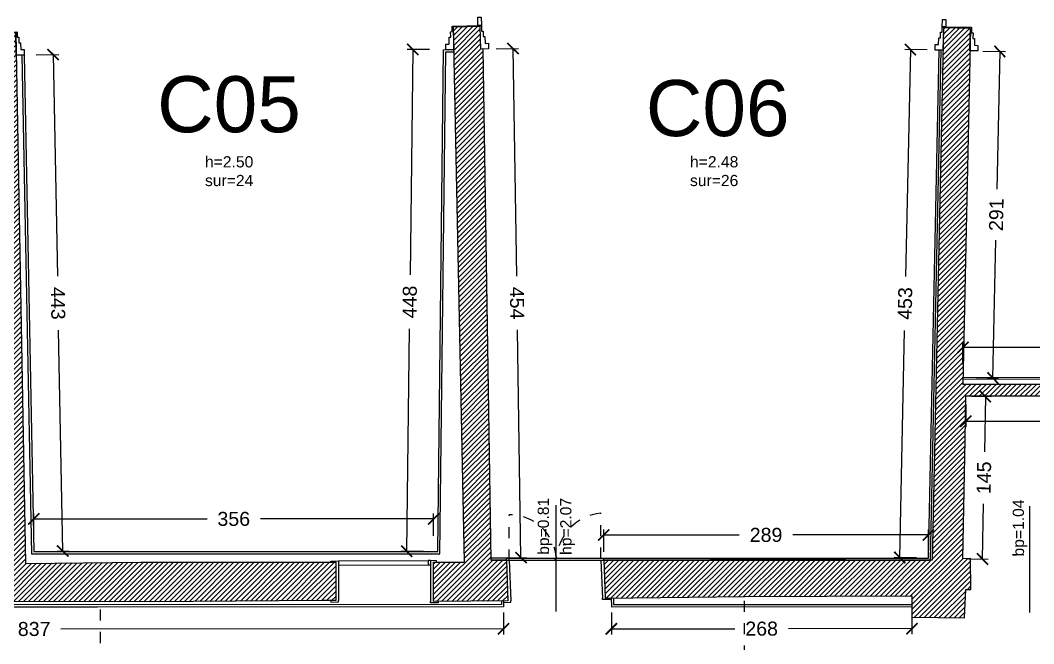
# Model space of a CAD drawing. Header units: millimetres. Extents: x -69 to 235, y 2 to 992.
# Drawn here: x 102.87 to 111.9, y 500.03 to 505.59 of the extents above; entities that cross this region are included whole.
import ezdxf
from ezdxf.enums import TextEntityAlignment as Align

# ---------------------------------------------------------------- set-up
doc = ezdxf.new("R2010")
doc.units = ezdxf.units.MM
doc.header["$LTSCALE"] = 0.01
doc.linetypes.add('HIDDEN2', pattern=[4.7625, 3.175, -1.5875])
for name, color, linetype in [('ob_A_CONTROPARETI', 10, 'Continuous'), ('ob_A_linea_proiezione', 251, 'HIDDEN2'), ('ob_A_muro', 1, 'Continuous'), ('ob_A_muro_r', 252, 'Continuous'), ('ob_Q 1_50', 250, 'Continuous'), ('ob_serramento_s', 3, 'Continuous'), ('ob_TXT 1_50', 250, 'Continuous')]:
    doc.layers.add(name, color=color, linetype=linetype)
doc.styles.add('m 1_50', font='arial.ttf', dxfattribs={"height": 0.125})
doc.styles.get("Standard").update_dxf_attribs({"font": 'arial.ttf'})
doc.styles.add('STYLE1', font='arial.ttf')
doc.styles.add('Testo L', font='arial.ttf', dxfattribs={"height": 2.5})
doc.dimstyles.new('m 1_50 cm', dxfattribs={"dimtxt": 0.1, "dimasz": 0.1, "dimexe": 0.05, "dimexo": 0.05, "dimgap": 0.1, "dimtad": 0, "dimdec": 1, "dimlfac": 100, "dimrnd": 1, "dimdsep": 46, "dimtxsty": 'm 1_50', "dimblk": 'ARCHTICK', "dimcen": 0.2, "dimadec": 0, "dimazin": 0, "dimtfac": 1, "dimtdec": 1, "dimtofl": 0, "dimtmove": 0, "dimatfit": 3, "dimldrblk": 'DOT', "dimfxl": 0.15, "dimfxlon": 1, "dimtolj": 1, "dimtzin": 0, "dimarcsym": 0})

# ---------------------------------------------------------------- blocks, each defined once
blk = doc.blocks.new('_ARCHTICK')
at = {"color": 0, "linetype": 'ByBlock', "const_width": 0.15}
blk.add_lwpolyline([(-0.5, -0.5), (0.5, 0.5)], dxfattribs=at)
blk = doc.blocks.new('*D236')
at = {"layer": 'Defpoints', "color": 0, "transparency": 16777216}
for p in [(116.2899, 502.6779), (111.2702, 502.4041), (116.2902, 502.4095)]:
    blk.add_point(p, dxfattribs=at)
at = {"layer": 'ob_Q 1_50', "color": 0, "lineweight": -2, "transparency": 16777216}
for p, q in [((111.27, 502.5225), (111.2698, 502.7225)), ((111.2699, 502.6725), (113.5424, 502.6749)), ((116.2899, 502.6779), (114.0173, 502.6754)), ((116.29, 502.5279), (116.2898, 502.7279))]:
    blk.add_line(p, q, dxfattribs=at)
at = {"layer": 'ob_Q 1_50', "color": 0, "lineweight": -2, "transparency": 16777216, "xscale": 0.1, "yscale": 0.1, "zscale": 0.1}
for p, rotation in [((111.2699, 502.6725), 180.061909458863), ((116.2899, 502.6779), 0.06190945886297508)]:
    blk.add_blockref('_ARCHTICK', p, dxfattribs=dict(at, rotation=rotation))
at = {"layer": 'ob_Q 1_50', "color": 0, "transparency": 16777216, "insert": (113.7799, 502.6752), "char_height": 0.125, "attachment_point": 5, "rotation": 0.06191, "style": 'm 1_50'}
blk.add_mtext('\\A1;502', dxfattribs=at)
blk = doc.blocks.new('_Dot')
at = {"color": 0, "linetype": 'ByBlock', "lineweight": -2}
blk.add_line((-0.5, 0), (-1, 0), dxfattribs=at)
at = {"color": 0, "linetype": 'ByBlock', "const_width": 0.5}
blk.add_lwpolyline([(-0.25, 0, 1), (0.25, 0, 1)], format="xyb", close=True, dxfattribs=at)
blk = doc.blocks.new('*D237')
at = {"layer": 'Defpoints', "color": 0, "transparency": 16777216}
for p in [(111.3312, 505.3162), (111.2702, 502.4041), (111.537, 502.3985)]:
    blk.add_point(p, dxfattribs=at)
at = {"layer": 'ob_Q 1_50', "color": 0, "lineweight": -2, "transparency": 16777216}
for p, q in [((111.448, 505.3137), (111.648, 505.3095)), ((111.598, 505.3106), (111.5722, 504.0816)), ((111.537, 502.3985), (111.5627, 503.6275)), ((111.387, 502.4017), (111.5869, 502.3975))]:
    blk.add_line(p, q, dxfattribs=at)
at = {"layer": 'ob_Q 1_50', "color": 0, "lineweight": -2, "transparency": 16777216, "xscale": 0.1, "yscale": 0.1, "zscale": 0.1}
for p, rotation in [((111.598, 505.3106), 88.79918693124974), ((111.537, 502.3985), 268.7991869312497)]:
    blk.add_blockref('_ARCHTICK', p, dxfattribs=dict(at, rotation=rotation))
at = {"layer": 'ob_Q 1_50', "color": 0, "transparency": 16777216, "insert": (111.5675, 503.8546), "char_height": 0.125, "attachment_point": 5, "rotation": 88.79919, "style": 'm 1_50'}
blk.add_mtext('\\A1;291', dxfattribs=at)
blk = doc.blocks.new('*D239')
at = {"layer": 'Defpoints', "color": 0, "transparency": 16777216}
for p in [(110.9613, 500.9988), (108.0675, 500.7929), (110.9613, 500.7929)]:
    blk.add_point(p, dxfattribs=at)
at = {"layer": 'ob_Q 1_50', "color": 0, "lineweight": -2, "transparency": 16777216}
for p, q in [((108.0675, 500.8488), (108.0675, 501.0488)), ((110.9613, 500.8488), (110.9613, 501.0488)), ((108.0675, 500.9988), (109.2751, 500.9988)), ((110.9613, 500.9988), (109.7537, 500.9988))]:
    blk.add_line(p, q, dxfattribs=at)
at = {"layer": 'ob_Q 1_50', "color": 0, "lineweight": -2, "transparency": 16777216, "xscale": 0.1, "yscale": 0.1, "zscale": 0.1, "rotation": 180}
blk.add_blockref('_ARCHTICK', (108.0675, 500.9988), dxfattribs=at)
at = {"layer": 'ob_Q 1_50', "color": 0, "lineweight": -2, "transparency": 16777216, "xscale": 0.1, "yscale": 0.1, "zscale": 0.1}
blk.add_blockref('_ARCHTICK', (110.9613, 500.9988), dxfattribs=at)
at = {"layer": 'ob_Q 1_50', "color": 0, "transparency": 16777216, "insert": (109.5144, 500.9988), "char_height": 0.125, "attachment_point": 5, "style": 'm 1_50'}
blk.add_mtext('\\A1;289', dxfattribs=at)
blk = doc.blocks.new('*D240')
at = {"layer": 'Defpoints', "color": 0, "transparency": 16777216}
for p in [(106.9897, 505.3325), (107.2583, 505.3368), (107.0614, 500.7929)]:
    blk.add_point(p, dxfattribs=at)
at = {"layer": 'ob_Q 1_50', "color": 0, "lineweight": -2, "transparency": 16777216}
for p, q in [((107.1083, 505.3344), (107.3083, 505.3376)), ((107.2583, 505.3368), (107.2903, 503.3073)), ((107.3299, 500.7971), (107.2979, 502.8266)), ((107.18, 500.7947), (107.3799, 500.7979))]:
    blk.add_line(p, q, dxfattribs=at)
at = {"layer": 'ob_Q 1_50', "color": 0, "lineweight": -2, "transparency": 16777216, "xscale": 0.1, "yscale": 0.1, "zscale": 0.1}
for p, rotation in [((107.2583, 505.3368), 90.90476354435921), ((107.3299, 500.7971), 270.9047635443592)]:
    blk.add_blockref('_ARCHTICK', p, dxfattribs=dict(at, rotation=rotation))
at = {"layer": 'ob_Q 1_50', "color": 0, "transparency": 16777216, "insert": (107.2941, 503.0669), "char_height": 0.125, "attachment_point": 5, "rotation": 270.90476, "style": 'm 1_50'}
blk.add_mtext('\\A1;454', dxfattribs=at)
blk = doc.blocks.new('*D241')
at = {"layer": 'Defpoints', "color": 0, "transparency": 16777216}
for p in [(110.8011, 505.3273), (111.0563, 505.3219), (110.9613, 500.7929)]:
    blk.add_point(p, dxfattribs=at)
at = {"layer": 'ob_Q 1_50', "color": 0, "lineweight": -2, "transparency": 16777216}
for p, q in [((110.9511, 505.3241), (110.7511, 505.3283)), ((110.8011, 505.3273), (110.7587, 503.3033)), ((110.7062, 500.7982), (110.7486, 502.8222)), ((110.8562, 500.7951), (110.6562, 500.7993))]:
    blk.add_line(p, q, dxfattribs=at)
at = {"layer": 'ob_Q 1_50', "color": 0, "lineweight": -2, "transparency": 16777216, "xscale": 0.1, "yscale": 0.1, "zscale": 0.1}
for p, rotation in [((110.8011, 505.3273), 88.79918693125117), ((110.7062, 500.7982), 268.7991869312511)]:
    blk.add_blockref('_ARCHTICK', p, dxfattribs=dict(at, rotation=rotation))
at = {"layer": 'ob_Q 1_50', "color": 0, "transparency": 16777216, "insert": (110.7537, 503.0627), "char_height": 0.125, "attachment_point": 5, "rotation": 88.79919, "style": 'm 1_50'}
blk.add_mtext('\\A1;453', dxfattribs=at)
blk = doc.blocks.new('*D242')
at = {"layer": 'Defpoints', "color": 0, "transparency": 16777216}
for p in [(106.5514, 501.1415), (102.9872, 500.8501), (106.5514, 500.8501)]:
    blk.add_point(p, dxfattribs=at)
at = {"layer": 'ob_Q 1_50', "color": 0, "lineweight": -2, "transparency": 16777216}
for p, q in [((102.9872, 500.9915), (102.9872, 501.1915)), ((102.9872, 501.1415), (104.5313, 501.1415)), ((106.5514, 501.1415), (105.0073, 501.1415)), ((106.5514, 500.9915), (106.5514, 501.1915))]:
    blk.add_line(p, q, dxfattribs=at)
at = {"layer": 'ob_Q 1_50', "color": 0, "lineweight": -2, "transparency": 16777216, "xscale": 0.1, "yscale": 0.1, "zscale": 0.1, "rotation": 180}
blk.add_blockref('_ARCHTICK', (102.9872, 501.1415), dxfattribs=at)
at = {"layer": 'ob_Q 1_50', "color": 0, "lineweight": -2, "transparency": 16777216, "xscale": 0.1, "yscale": 0.1, "zscale": 0.1}
blk.add_blockref('_ARCHTICK', (106.5514, 501.1415), dxfattribs=at)
at = {"layer": 'ob_Q 1_50', "color": 0, "transparency": 16777216, "insert": (104.7693, 501.1415), "char_height": 0.125, "attachment_point": 5, "style": 'm 1_50'}
blk.add_mtext('\\A1;356', dxfattribs=at)
blk = doc.blocks.new('*D243')
at = {"layer": 'Defpoints', "color": 0, "transparency": 16777216}
for p in [(103.1591, 505.2828), (102.9011, 505.2778), (102.9872, 500.8501)]:
    blk.add_point(p, dxfattribs=at)
at = {"layer": 'ob_Q 1_50', "color": 0, "lineweight": -2, "transparency": 16777216}
for p, q in [((103.0092, 505.2799), (103.2091, 505.2838)), ((103.1591, 505.2828), (103.1976, 503.3052)), ((103.2452, 500.8551), (103.2069, 502.824)), ((103.0952, 500.8522), (103.2952, 500.8561))]:
    blk.add_line(p, q, dxfattribs=at)
at = {"layer": 'ob_Q 1_50', "color": 0, "lineweight": -2, "transparency": 16777216, "xscale": 0.1, "yscale": 0.1, "zscale": 0.1}
for p, rotation in [((103.1591, 505.2828), 91.11390725077904), ((103.2452, 500.8551), 271.1139072507791)]:
    blk.add_blockref('_ARCHTICK', p, dxfattribs=dict(at, rotation=rotation))
at = {"layer": 'ob_Q 1_50', "color": 0, "transparency": 16777216, "insert": (103.2023, 503.0646), "char_height": 0.125, "attachment_point": 5, "rotation": 271.11391, "style": 'm 1_50'}
blk.add_mtext('\\A1;443', dxfattribs=at)
blk = doc.blocks.new('*D244')
at = {"layer": 'Defpoints', "color": 0, "transparency": 16777216}
for p in [(106.3648, 505.3288), (106.6402, 505.3255), (106.5872, 500.8501)]:
    blk.add_point(p, dxfattribs=at)
at = {"layer": 'ob_Q 1_50', "color": 0, "lineweight": -2, "transparency": 16777216}
for p, q in [((106.5148, 505.327), (106.3148, 505.3294)), ((106.3648, 505.3288), (106.341, 503.3173)), ((106.3118, 500.8533), (106.3353, 502.8359)), ((106.4618, 500.8516), (106.2618, 500.8539))]:
    blk.add_line(p, q, dxfattribs=at)
at = {"layer": 'ob_Q 1_50', "color": 0, "lineweight": -2, "transparency": 16777216, "xscale": 0.1, "yscale": 0.1, "zscale": 0.1}
for p, rotation in [((106.3648, 505.3288), 89.32197920571659), ((106.3118, 500.8533), 269.3219792057166)]:
    blk.add_blockref('_ARCHTICK', p, dxfattribs=dict(at, rotation=rotation))
at = {"layer": 'ob_Q 1_50', "color": 0, "transparency": 16777216, "insert": (106.3382, 503.0766), "char_height": 0.125, "attachment_point": 5, "rotation": 89.32198, "style": 'm 1_50'}
blk.add_mtext('\\A1;448', dxfattribs=at)
blk = doc.blocks.new('*D249')
at = {"layer": 'Defpoints', "color": 0, "transparency": 16777216}
for p in [(111.2947, 502.2362), (115.2775, 502.2372), (115.2776, 502.0138)]:
    blk.add_point(p, dxfattribs=at)
at = {"layer": 'ob_Q 1_50', "color": 0, "lineweight": -2, "transparency": 16777216}
for p, q in [((111.2947, 502.1628), (111.2947, 501.9628)), ((115.2775, 502.1638), (115.2776, 501.9638)), ((111.2947, 502.0128), (113.048, 502.0132)), ((115.2776, 502.0138), (113.5243, 502.0134))]:
    blk.add_line(p, q, dxfattribs=at)
at = {"layer": 'ob_Q 1_50', "color": 0, "lineweight": -2, "transparency": 16777216, "xscale": 0.1, "yscale": 0.1, "zscale": 0.1}
for p, rotation in [((111.2947, 502.0128), 180.0141466262211), ((115.2776, 502.0138), 0.01414662622114791)]:
    blk.add_blockref('_ARCHTICK', p, dxfattribs=dict(at, rotation=rotation))
at = {"layer": 'ob_Q 1_50', "color": 0, "transparency": 16777216, "insert": (113.2861, 502.0133), "char_height": 0.125, "attachment_point": 5, "rotation": 0.01415, "style": 'm 1_50'}
blk.add_mtext('\\A1;398', dxfattribs=at)
blk = doc.blocks.new('*D250')
at = {"layer": 'Defpoints', "color": 0, "transparency": 16777216}
for p in [(111.2947, 502.2362), (111.4697, 502.233), (111.2684, 500.7874)]:
    blk.add_point(p, dxfattribs=at)
at = {"layer": 'ob_Q 1_50', "color": 0, "lineweight": -2, "transparency": 16777216}
for p, q in [((111.3447, 502.2353), (111.5197, 502.2321)), ((111.4697, 502.233), (111.4608, 501.7413)), ((111.4435, 500.7843), (111.4524, 501.276)), ((111.3184, 500.7865), (111.4935, 500.7834))]:
    blk.add_line(p, q, dxfattribs=at)
at = {"layer": 'ob_Q 1_50', "color": 0, "lineweight": -2, "transparency": 16777216, "xscale": 0.1, "yscale": 0.1, "zscale": 0.1}
for p, rotation in [((111.4697, 502.233), 88.96159824399525), ((111.4435, 500.7843), 268.9615982439953)]:
    blk.add_blockref('_ARCHTICK', p, dxfattribs=dict(at, rotation=rotation))
at = {"layer": 'ob_Q 1_50', "color": 0, "transparency": 16777216, "insert": (111.4566, 501.5086), "char_height": 0.125, "attachment_point": 5, "rotation": 88.9616, "style": 'm 1_50'}
blk.add_mtext('\\A1;145', dxfattribs=at)
blk = doc.blocks.new('*D255')
at = {"layer": 'Defpoints', "color": 0, "transparency": 16777216}
for p in [(98.8052, 500.3547), (107.1747, 500.3582), (107.1748, 500.1613)]:
    blk.add_point(p, dxfattribs=at)
at = {"layer": 'ob_Q 1_50', "color": 0, "lineweight": -2, "transparency": 16777216}
for p, q in [((98.8053, 500.3047), (98.8053, 500.1079)), ((107.1747, 500.3082), (107.1748, 500.1113)), ((98.8053, 500.1579), (102.7519, 500.1595)), ((107.1748, 500.1613), (103.2282, 500.1597))]:
    blk.add_line(p, q, dxfattribs=at)
at = {"layer": 'ob_Q 1_50', "color": 0, "lineweight": -2, "transparency": 16777216, "xscale": 0.1, "yscale": 0.1, "zscale": 0.1}
for p, rotation in [((98.8053, 500.1579), 180.0237530216119), ((107.1748, 500.1613), 0.02375302161183492)]:
    blk.add_blockref('_ARCHTICK', p, dxfattribs=dict(at, rotation=rotation))
at = {"layer": 'ob_Q 1_50', "color": 0, "transparency": 16777216, "insert": (102.9901, 500.1596), "char_height": 0.125, "attachment_point": 5, "rotation": 0.02375, "style": 'm 1_50'}
blk.add_mtext('\\A1;837', dxfattribs=at)
blk = doc.blocks.new('*D256')
at = {"layer": 'Defpoints', "color": 0, "transparency": 16777216}
for p in [(108.1352, 500.3586), (110.8146, 500.36), (110.8147, 500.1633)]:
    blk.add_point(p, dxfattribs=at)
at = {"layer": 'ob_Q 1_50', "color": 0, "lineweight": -2, "transparency": 16777216}
for p, q in [((108.1353, 500.3086), (108.1354, 500.1119)), ((110.8146, 500.31), (110.8147, 500.1133)), ((108.1353, 500.1619), (109.2357, 500.1625)), ((110.8147, 500.1633), (109.7143, 500.1627))]:
    blk.add_line(p, q, dxfattribs=at)
at = {"layer": 'ob_Q 1_50', "color": 0, "lineweight": -2, "transparency": 16777216, "xscale": 0.1, "yscale": 0.1, "zscale": 0.1}
for p, rotation in [((108.1353, 500.1619), 180.0310507445216), ((110.8147, 500.1633), 0.03105074452164623)]:
    blk.add_blockref('_ARCHTICK', p, dxfattribs=dict(at, rotation=rotation))
at = {"layer": 'ob_Q 1_50', "color": 0, "transparency": 16777216, "insert": (109.475, 500.1626), "char_height": 0.125, "attachment_point": 5, "rotation": 0.03105, "style": 'm 1_50'}
blk.add_mtext('\\A1;268', dxfattribs=at)

msp = doc.modelspace()

# ---------------------------------------------------------------- hatches: boundary and pattern name
at = {"layer": 'ob_A_muro_r'}
h = msp.add_hatch(dxfattribs=at)
h.set_pattern_fill('ANSI31', color=256, scale=0.01)
h.paths.add_polyline_path([(101.4929, 507.8167), (100.6381, 507.8142), (100.6359, 508.1609), (100.0466, 508.1611), (100.0481, 507.8122), (99.5483, 507.8138), (99.5467, 507.3597), (100.2378, 507.3548), (101.4967, 507.3656)])
h.paths.add_polyline_path([(100.5337, 507.8164), (100.1486, 507.8164), (100.1486, 508.066), (100.5337, 508.066)], flags=16)
h.paths.add_polyline_path([(102.8434, 507.8317), (102.4427, 507.8322), (102.4517, 507.3817), (102.5144, 507.3824), (102.5282, 506.6213), (102.8068, 506.6263), (102.7932, 507.3802), (102.8472, 507.379)])
h.paths.add_polyline_path([(105.5395, 507.8602), (105.3396, 507.8568), (104.0163, 507.8395), (103.7933, 507.8398), (103.7972, 507.3876), (104.0163, 507.3886), (105.3396, 507.4059), (105.5433, 507.4095)])
h.paths.add_polyline_path([(107.0073, 507.8754), (106.4893, 507.8758), (106.4983, 507.4245), (106.6886, 507.4303), (106.7019, 506.7671), (106.9419, 506.7719), (106.9379, 506.9718), (106.9639, 506.9723), (106.9565, 507.4421), (107.0052, 507.4413)])
h.paths.add_polyline_path([(110.1228, 507.8631), (109.2368, 507.856), (107.9339, 507.8667), (107.9318, 507.4262), (109.235, 507.4051), (110.1226, 507.4131)])
h.paths.add_polyline_path([(111.4587, 507.8729), (111.0728, 507.8781), (111.0646, 507.4001), (111.1348, 507.3978), (111.1214, 506.7609), (111.3614, 506.7559), (111.3754, 507.4238), (111.4526, 507.4195)])
h.paths.add_polyline_path([(115.2682, 507.8343), (114.577, 507.8392), (114.577, 508.1541), (112.8452, 508.1541), (112.8452, 507.8541), (112.4028, 507.8601), (112.3999, 507.4056), (113.2815, 507.3973), (113.2763, 507.2799), (114.3271, 507.2729), (114.3271, 507.3807), (115.2742, 507.3907)])
h.paths.add_polyline_path([(112.9452, 507.7791), (112.9452, 508.0541), (114.477, 508.0541), (114.477, 507.7661), (113.2875, 507.7744)], flags=16)
h.paths.add_polyline_path([(118.7274, 507.7582), (116.796, 507.8237), (116.2128, 507.8277), (116.2215, 507.4007), (116.3383, 507.402), (116.3383, 506.7343), (116.7895, 506.7343), (116.7894, 507.5384), (118.499, 507.4762), (118.7236, 507.476)])
h.paths.add_polyline_path([(122.0256, 507.6945), (121.4432, 507.7141), (119.7224, 507.7418), (119.7206, 507.4566), (121.4606, 507.4171), (121.3585, 502.048), (120.9888, 502.0559), (120.9867, 501.9559), (121.3566, 501.9481), (121.353, 501.7562), (121.4529, 501.7543), (121.5605, 507.4138), (122.0158, 507.4007)])
h.paths.add_polyline_path([(116.7896, 505.2943), (116.7396, 505.2943), (116.7396, 505.4943), (116.3383, 505.4943), (116.3383, 502.3314), (116.1237, 502.3319), (116.1245, 502.2362), (116.3351, 502.2362), (116.3351, 501.7675), (116.7897, 501.7675), (116.7897, 502.0451), (120.1569, 501.9736), (120.159, 502.0735), (116.7896, 502.1452)])
h.paths.add_polyline_path([(107.1999, 500.7729), (107.0617, 500.7729), (106.9897, 505.3325), (106.9706, 505.3321), (106.9666, 505.5321), (106.7267, 505.5273), (106.8221, 500.7557), (106.5482, 500.7576), (106.5475, 500.4051), (107.213, 500.4116)])
h.paths.add_polyline_path([(105.6794, 500.7552), (103.9401, 500.7562), (102.9128, 500.7449), (102.8275, 505.4765), (102.5489, 505.4715), (102.634, 500.7469), (101.2463, 500.7469), (100.8272, 500.7455), (100.3098, 500.7414), (100.3122, 500.4127), (100.4397, 500.3924), (102.5172, 500.4072), (104.0277, 500.4024), (105.5505, 500.4147), (105.6788, 500.4137)])
h.paths.add_polyline_path([(99.0399, 500.7314), (98.5862, 500.7258), (98.4199, 505.5034), (98.1466, 505.4939), (98.2756, 501.7896), (90.5956, 501.815), (90.5944, 501.4714), (98.291, 501.446), (98.4112, 498.7148), (98.8518, 498.7348), (98.7793, 500.3805), (98.8663, 500.3812), (99.0422, 500.4036)])
h = msp.add_hatch(dxfattribs=at)
h.set_pattern_fill('ANSI31', color=256, scale=0.01)
h.paths.add_polyline_path([(111.2944, 500.5131), (111.3405, 500.5131), (111.3382, 500.7879), (111.2684, 500.7874), (111.2894, 501.8459), (111.2947, 502.2362), (115.2775, 502.2372), (115.2781, 502.3343), (113.9506, 502.3382), (111.8382, 502.3411), (111.2689, 502.3411), (111.3354, 505.5161), (111.0955, 505.5212), (110.9959, 500.7729), (109.4566, 500.7789), (109.0128, 500.7777), (108.0675, 500.7729), (108.0817, 500.4362), (109.3212, 500.4487), (110.0582, 500.4524), (110.8146, 500.4552), (110.8146, 500.2643), (111.2846, 500.2589)])
h.paths.add_polyline_path([(118.4824, 500.7649), (116.7966, 500.7752), (116.7966, 500.8662), (116.3351, 500.8682), (116.3351, 500.7585), (112.382, 500.7759), (112.382, 500.5121), (113.3743, 500.4935), (113.3743, 500.3859), (113.4789, 500.3857), (113.4808, 500.4908), (116.7719, 500.4293), (116.79, 499.5949), (116.7436, 499.5948), (116.7427, 499.4469, 0.159273), (117.3011, 499.7362, 0.07302), (117.634, 500.4415), (117.8481, 500.4431), (117.8485, 500.351), (118.1819, 500.3468), (118.1861, 500.4918), (118.4824, 500.4899)])
h.paths.add_polyline_path([(116.8787, 500.4308), (117.4805, 500.4404, -0.068036), (117.1847, 499.8278, -0.100119), (116.8969, 499.6411)], flags=16)

# ---------------------------------------------------------------- linework, layer by layer
at = {"layer": 'ob_A_CONTROPARETI'}
for points in [[(102.8811, 505.2774), (102.9676, 500.8301), (106.607, 500.8301), (106.66, 505.3059), (106.7311, 505.3074)], [(102.9011, 505.2778), (102.9872, 500.8501), (106.5872, 500.8501), (106.6402, 505.3255), (106.7307, 505.3274)], [(108.0675, 500.7929), (110.9613, 500.7929), (111.0563, 505.3219)], [(108.0675, 500.7729), (110.9809, 500.7729), (111.0763, 505.3215)], [(116.3277, 505.2942), (116.3101, 502.3896), (111.2702, 502.3841)], [(111.2702, 502.4041), (116.2902, 502.4095)], [(107.1999, 500.7929), (107.0614, 500.7929)], [(107.1999, 500.7729), (107.0617, 500.7729)], [(107.1547, 500.4112), (107.1547, 500.3782), (98.7843, 500.3747), (98.8473, 498.9442)], [(107.1747, 500.4112), (107.1747, 500.3582), (98.8052, 500.3547), (98.8673, 498.9451)], [(108.1345, 500.4367), (108.1352, 500.3586), (110.8146, 500.36)], [(108.1545, 500.4369), (108.155, 500.3786), (110.8146, 500.38)], [(98.8673, 498.9451), (98.8052, 500.3547), (103.5552, 500.3567)]]:
    msp.add_lwpolyline(points, dxfattribs=at)
at = {"layer": 'ob_A_linea_proiezione'}
for points in [[(107.225, 500.7694), (107.225, 501.1779)], [(108.0418, 500.7872), (108.0418, 501.1957)], [(103.5804, 498.835), (103.5804, 500.4038)], [(109.3212, 498.9128), (109.3212, 500.4487)]]:
    msp.add_lwpolyline(points, dxfattribs=at)
for centre, radius, start, end in [((107.2324, 500.7656), 0.4123, 3.56523, 91.02062), ((108.0859, 500.7528), 0.4436, 95.69566, 175.02462)]:
    msp.add_arc(centre, radius, start, end, dxfattribs=at)
at = {"layer": 'ob_A_muro'}
for p, q in [((102.8275, 505.4765), (102.9128, 500.7449)), ((106.7267, 505.5273), (106.8221, 500.7557)), ((111.0955, 505.5212), (110.9959, 500.7729)), ((111.3354, 505.5161), (111.0955, 505.5212)), ((111.3354, 505.5161), (111.2689, 502.3411)), ((106.9897, 505.3325), (107.0617, 500.7729)), ((111.8382, 502.3411), (111.2689, 502.3411)), ((113.9506, 502.3382), (111.8382, 502.3411)), ((111.2894, 501.8459), (111.2947, 502.2362)), ((115.2775, 502.2372), (111.2947, 502.2362)), ((111.2684, 500.7874), (111.2894, 501.8459)), ((107.0617, 500.7729), (107.1999, 500.7729)), ((107.1999, 500.7729), (107.213, 500.4116)), ((109.0128, 500.7777), (108.0675, 500.7729)), ((108.0675, 500.7729), (108.0817, 500.4362)), ((109.4566, 500.7789), (109.0128, 500.7777)), ((110.9959, 500.7729), (109.4566, 500.7789)), ((111.3382, 500.7879), (111.2684, 500.7874)), ((111.3405, 500.5131), (111.3382, 500.7879)), ((102.9128, 500.7449), (103.9401, 500.7562)), ((103.9401, 500.7562), (105.6794, 500.7552)), ((105.6794, 500.7552), (105.6788, 500.4137)), ((106.5482, 500.7576), (106.5475, 500.4051)), ((106.5482, 500.7576), (106.8221, 500.7557)), ((111.2846, 500.2589), (111.2944, 500.5131)), ((111.2944, 500.5131), (111.3405, 500.5131)), ((104.0277, 500.4024), (102.5172, 500.4072)), ((105.5505, 500.4147), (104.0277, 500.4024)), ((105.6788, 500.4137), (105.5505, 500.4147)), ((107.213, 500.4116), (106.5475, 500.4051)), ((108.0817, 500.4362), (109.3212, 500.4487)), ((109.3212, 500.4487), (110.0582, 500.4524)), ((110.0582, 500.4524), (110.8146, 500.4552)), ((110.8146, 500.4558), (110.8146, 500.2643)), ((110.8146, 500.2643), (111.2846, 500.2589))]:
    msp.add_line(p, q, dxfattribs=at)
for points in [[(106.9666, 505.5321), (106.7287, 505.5273)], [(106.9897, 505.3325), (106.9706, 505.3321), (106.9666, 505.5321)]]:
    msp.add_lwpolyline(points, dxfattribs=at)
at = {"layer": 'ob_Q 1_50'}
for p, q in [((107.6439, 500.3171), (107.6439, 501.2654)), ((111.8647, 500.3078), (111.8647, 501.2561))]:
    msp.add_line(p, q, dxfattribs=at)
at = {"layer": 'ob_serramento_s'}
for p, q in [((107.2249, 500.7729), (107.238, 500.4117)), ((108.0424, 500.7729), (108.0567, 500.4351)), ((105.7044, 500.7551), (105.7038, 500.4136)), ((106.5232, 500.7576), (106.5225, 500.4052))]:
    msp.add_line(p, q, dxfattribs=at)
for points in [[(106.9449, 505.6167), (106.9749, 505.6173), (106.9764, 505.5423), (106.9464, 505.5417), (106.9449, 505.6167)], [(105.6364, 500.754), (105.6357, 500.7656), (105.7039, 500.7675), (105.7044, 500.7551)], [(105.7039, 500.7675), (106.5029, 500.7708)], [(106.5243, 500.77), (106.5029, 500.7708), (106.5023, 500.7333), (106.5233, 500.7325)], [(106.5757, 500.7574), (106.5759, 500.7689), (106.5233, 500.77), (106.5232, 500.7576)], [(107.1999, 500.7929), (108.0675, 500.7929)], [(107.1999, 500.7729), (107.1999, 500.7929)], [(107.1999, 500.7729), (108.0675, 500.7729)], [(107.6337, 500.7729), (107.6337, 500.7929)], [(108.0675, 500.7729), (108.0675, 500.7929)], [(105.7044, 500.73), (106.5023, 500.7333)], [(105.6358, 500.4131), (105.6357, 500.3997), (105.7039, 500.4012), (105.7038, 500.4136)], [(106.5906, 500.4057), (106.5908, 500.3941), (106.5227, 500.3928), (106.5225, 500.4052)], [(107.1747, 500.4112), (107.1747, 500.3977), (107.2381, 500.3993), (107.238, 500.4117)], [(108.1248, 500.4356), (108.125, 500.4241), (108.0568, 500.4227), (108.0567, 500.4351)]]:
    msp.add_lwpolyline(points, dxfattribs=at)
for points in [[(111.087, 505.5964), (111.117, 505.5957), (111.1157, 505.5307), (111.0857, 505.5314)], [(102.4825, 505.2702), (102.4816, 505.3202), (102.5116, 505.3208), (102.5105, 505.3807), (102.5255, 505.381), (102.5246, 505.431), (102.5396, 505.4313), (102.5387, 505.4813), (102.8374, 505.4867), (102.8374, 505.4867), (102.8383, 505.4367), (102.8533, 505.437), (102.8542, 505.387), (102.8692, 505.3873), (102.8702, 505.3273), (102.9002, 505.3278), (102.9011, 505.2778), (102.8311, 505.2766), (102.8275, 505.4765), (102.5489, 505.4715), (102.5525, 505.2715)], [(106.6607, 505.326), (106.6597, 505.3759), (106.6897, 505.3765), (106.6885, 505.4365), (106.7035, 505.4368), (106.7025, 505.4868), (106.7175, 505.4871), (106.7165, 505.5371), (106.9764, 505.5423), (106.9764, 505.5423), (106.9774, 505.4923), (106.9924, 505.4926), (106.9934, 505.4426), (107.0084, 505.4429), (107.0096, 505.3829), (107.0396, 505.3835), (107.0406, 505.3335), (106.9706, 505.3321), (106.9666, 505.5321), (106.7267, 505.5273), (106.7307, 505.3274)], [(111.0213, 505.3227), (111.0223, 505.3727), (111.0523, 505.372), (111.0536, 505.432), (111.0686, 505.4317), (111.0696, 505.4817), (111.0846, 505.4814), (111.0857, 505.5314), (111.3456, 505.5259), (111.3456, 505.5259), (111.3446, 505.4759), (111.3596, 505.4756), (111.3585, 505.4256), (111.3735, 505.4253), (111.3723, 505.3653), (111.4023, 505.3647), (111.4012, 505.3147), (111.3312, 505.3162), (111.3354, 505.5161), (111.0955, 505.5212), (111.0913, 505.3212)]]:
    msp.add_lwpolyline(points, close=True, dxfattribs=at)

# ---------------------------------------------------------------- texts
at = {"layer": 'ob_Q 1_50', "style": 'STYLE1'}
for s, p in [('bp=0.81', (107.5296, 500.8213)), ('hp=2.07', (107.7302, 500.8207)), ('bp=1.04', (111.7644, 500.8063))]:
    msp.add_text(s, height=0.1, rotation=90.16616, dxfattribs=at).set_placement(p, align=Align.MIDDLE_LEFT)
at = {"layer": 'ob_Q 1_50', "char_height": 0.1, "width": 0.441415, "attachment_point": 1, "style": 'Testo L'}
for s, insert in [('h=2.50\\Psur=24', (104.5128, 504.3765)), ('h=2.48\\Psur=26', (108.8363, 504.3765))]:
    msp.add_mtext(s, dxfattribs=dict(at, insert=insert))
at = {"layer": 'ob_TXT 1_50', "char_height": 0.5, "attachment_point": 1}
for s, insert in [('C05', (104.0862, 505.0897)), ('C06', (108.4427, 505.0556))]:
    msp.add_mtext_dynamic_manual_height_columns(s, width=1.827294, gutter_width=12.5, heights=[0.3992], dxfattribs=dict(at, insert=insert))

# ---------------------------------------------------------------- dimensions: what is measured, and where the dimension line sits
at = {"layer": 'ob_Q 1_50'}
for base, p1, p2, angle, picture, middle in [((106.3648, 505.3288), (106.5872, 500.8501), (106.6402, 505.3255), 89.32198, '*D244', (106.3382, 503.0766)), ((103.1591, 505.2828), (102.9872, 500.8501), (102.9011, 505.2778), 91.11391, '*D243', (103.2023, 503.0646))]:
    dim = msp.add_linear_dim(base=base, p1=p1, p2=p2, angle=angle, dimstyle='m 1_50 cm', dxfattribs=at)
    dim.commit()
    dim.dimension.update_dxf_attribs({"geometry": picture, "text_midpoint": middle, "dimtype": 161})
for p1, p2, distance, picture, middle in [((107.0614, 500.7929), (106.9897, 505.3325), -0.2686, '*D240', (107.2941, 503.0669)), ((110.9613, 500.7929), (111.0563, 505.3219), 0.2552, '*D241', (110.7537, 503.0627)), ((111.3312, 505.3162), (111.2702, 502.4041), 0.2668, '*D237', (111.5675, 503.8546)), ((111.2702, 502.4041), (116.2902, 502.4095), 0.2684, '*D236', (113.7799, 502.6752)), ((111.2947, 502.2362), (115.2775, 502.2372), -0.2234, '*D249', (113.2861, 502.0133)), ((111.2684, 500.7874), (111.2947, 502.2362), -0.1751, '*D250', (111.4566, 501.5086)), ((102.9872, 500.8501), (106.5514, 500.8501), 0.2914, '*D242', (104.7693, 501.1415)), ((108.0675, 500.7929), (110.9613, 500.7929), 0.2059, '*D239', (109.5144, 500.9988)), ((98.80523, 500.35472), (107.17472, 500.35819), -0.19685, '*D255', (102.99006, 500.1596)), ((108.1352, 500.3586), (110.8146, 500.36), -0.1967, '*D256', (109.475, 500.1626))]:
    dim = msp.add_aligned_dim(p1=p1, p2=p2, distance=distance, dimstyle='m 1_50 cm', dxfattribs=at)
    dim.commit()
    dim.dimension.update_dxf_attribs({"geometry": picture, "text_midpoint": middle})

doc.saveas('drawing.dxf')
